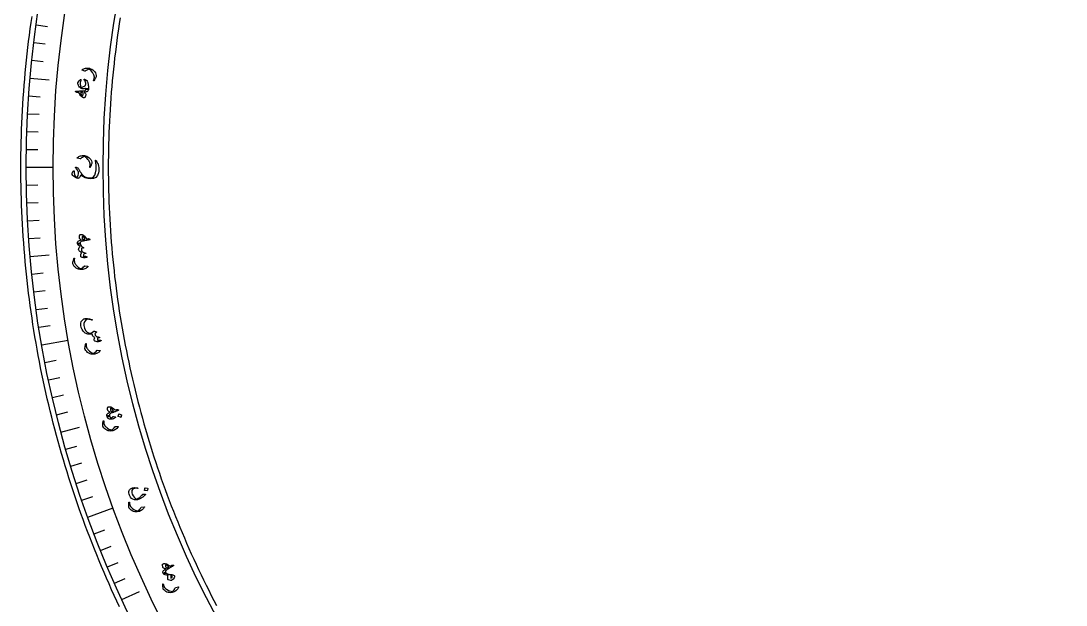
# Model space of a CAD drawing. Header units: millimetres. Extents: x -82 to 82, y -82 to 107.
# Drawn here: x -82.5 to 1.4, y -35.1 to 11.7 of the extents above; entities that cross this region are included whole.
import ezdxf

# ---------------------------------------------------------------- set-up
doc = ezdxf.new("R2010")
doc.units = ezdxf.units.MM
for name, color, linetype in [('CUT_INNER', 6, 'Continuous'), ('CUT_OUTER', 1, 'Continuous'), ('ENGRAVE', 7, 'Continuous'), ('ENGRAVE_FINE', 8, 'Continuous'), ('TEXT', 5, 'Continuous')]:
    doc.layers.add(name, color=color, linetype=linetype)

msp = doc.modelspace()

# ---------------------------------------------------------------- linework, layer by layer
at = {"layer": 'CUT_INNER'}
msp.add_lwpolyline([(-74.5289, 11.9918), (-74.6011, 11.5343), (-74.6705, 11.0763), (-74.737, 10.6179), (-74.8008, 10.1592), (-74.8617, 9.7), (-74.9198, 9.2405), (-74.9751, 8.7806), (-75.0276, 8.3204), (-75.0772, 7.8599), (-75.124, 7.3991), (-75.168, 6.938), (-75.2091, 6.4766), (-75.2475, 6.015), (-75.283, 5.5532), (-75.3156, 5.0912), (-75.3454, 4.6289), (-75.3724, 4.1666), (-75.3966, 3.704), (-75.4179, 3.2413), (-75.4363, 2.7785), (-75.452, 2.3156), (-75.4648, 1.8526), (-75.4747, 1.3895), (-75.4818, 0.9263), (-75.4861, 0.4632), (-75.4875, 0), (-75.4861, -0.4632), (-75.4818, -0.9263), (-75.4747, -1.3895), (-75.4648, -1.8526), (-75.452, -2.3156), (-75.4363, -2.7785), (-75.4179, -3.2413), (-75.3966, -3.704), (-75.3724, -4.1666), (-75.3454, -4.6289), (-75.3156, -5.0912), (-75.283, -5.5532), (-75.2475, -6.015), (-75.2091, -6.4766), (-75.168, -6.938), (-75.124, -7.3991), (-75.0772, -7.8599), (-75.0276, -8.3204), (-74.9751, -8.7806), (-74.9198, -9.2405), (-74.8617, -9.7), (-74.8008, -10.1592), (-74.737, -10.6179), (-74.6705, -11.0763), (-74.6011, -11.5343), (-74.5289, -11.9918), (-74.4539, -12.4489), (-74.3761, -12.9055), (-74.2956, -13.3616), (-74.2122, -13.8172), (-74.126, -14.2723), (-74.037, -14.7269), (-73.9453, -15.1809), (-73.8507, -15.6343), (-73.7534, -16.0872), (-73.6533, -16.5394), (-73.5504, -16.991), (-73.4448, -17.442), (-73.3364, -17.8923), (-73.2252, -18.342), (-73.1113, -18.7909), (-72.9946, -19.2392), (-72.8752, -19.6867), (-72.753, -20.1335), (-72.6281, -20.5795), (-72.5005, -21.0248), (-72.3701, -21.4692), (-72.237, -21.9129), (-72.1012, -22.3557), (-71.9627, -22.7977), (-71.8215, -23.2388), (-71.6775, -23.6791), (-71.5309, -24.1184), (-71.3815, -24.5569), (-71.2295, -24.9944), (-71.0748, -25.431), (-70.9174, -25.8666), (-70.7574, -26.3013), (-70.5947, -26.7349), (-70.4293, -27.1676), (-70.2613, -27.5992), (-70.0906, -28.0298), (-69.9173, -28.4593), (-69.7414, -28.8878), (-69.5628, -29.3152), (-69.3816, -29.7415), (-69.1978, -30.1666), (-69.0114, -30.5907), (-68.8224, -31.0135), (-68.6308, -31.4352), (-68.4366, -31.8557), (-68.2399, -32.2751), (-68.0406, -32.6932), (-67.8387, -33.11), (-67.6343, -33.5257), (-67.4273, -33.94), (-67.2177, -34.3531), (-67.0057, -34.7649), (-66.7911, -35.1754)], dxfattribs=at)
at = {"layer": 'CUT_OUTER'}
msp.add_lwpolyline([(-74.5791, -35.2733), (-74.7941, -34.815), (-75.0064, -34.3554), (-75.2157, -33.8946), (-75.4223, -33.4324), (-75.626, -32.969), (-75.8269, -32.5043), (-76.0249, -32.0385), (-76.2201, -31.5714), (-76.4123, -31.1031), (-76.6018, -30.6337), (-76.7883, -30.1631), (-76.9719, -29.6913), (-77.1526, -29.2185), (-77.3305, -28.7445), (-77.5054, -28.2695), (-77.6774, -27.7934), (-77.8465, -27.3163), (-78.0126, -26.8381), (-78.1758, -26.3589), (-78.3361, -25.8787), (-78.4934, -25.3976), (-78.6477, -24.9155), (-78.7991, -24.4324), (-78.9476, -23.9485), (-79.093, -23.4636), (-79.2355, -22.9779), (-79.375, -22.4913), (-79.5115, -22.0038), (-79.645, -21.5155), (-79.7756, -21.0264), (-79.9031, -20.5365), (-80.0276, -20.0459), (-80.1491, -19.5544), (-80.2675, -19.0623), (-80.383, -18.5694), (-80.4954, -18.0759), (-80.6048, -17.5816), (-80.7112, -17.0867), (-80.8145, -16.5911), (-80.9148, -16.095), (-81.012, -15.5982), (-81.1062, -15.1008), (-81.1973, -14.6028), (-81.2854, -14.1044), (-81.3704, -13.6053), (-81.4524, -13.1058), (-81.5312, -12.6058), (-81.6071, -12.1053), (-81.6798, -11.6043), (-81.7495, -11.1029), (-81.8161, -10.6011), (-81.8796, -10.0989), (-81.94, -9.5963), (-81.9973, -9.0933), (-82.0516, -8.59), (-82.1027, -8.0864), (-82.1508, -7.5825), (-82.1958, -7.0783), (-82.2377, -6.5738), (-82.2765, -6.0691), (-82.3122, -5.5641), (-82.3447, -5.059), (-82.3742, -4.5536), (-82.4006, -4.0481), (-82.4239, -3.5424), (-82.4441, -3.0366), (-82.4612, -2.5307), (-82.4752, -2.0247), (-82.486, -1.5186), (-82.4938, -1.0124), (-82.4984, -0.5062), (-82.5, 0), (-82.4984, 0.5062), (-82.4938, 1.0124), (-82.486, 1.5186), (-82.4752, 2.0247), (-82.4612, 2.5307), (-82.4441, 3.0366), (-82.4239, 3.5424), (-82.4006, 4.0481), (-82.3742, 4.5536), (-82.3447, 5.059), (-82.3122, 5.5641), (-82.2765, 6.0691), (-82.2377, 6.5738), (-82.1958, 7.0783), (-82.1508, 7.5825), (-82.1027, 8.0864), (-82.0516, 8.59), (-81.9973, 9.0933), (-81.94, 9.5963), (-81.8796, 10.0989), (-81.8161, 10.6011), (-81.7495, 11.1029), (-81.6798, 11.6043), (-81.6071, 12.1053)], dxfattribs=at)
at = {"layer": 'ENGRAVE'}
for points in [[(-81.7669, 7.1537), (-80.23, 7.0192)], [(-82.0793, 0), (-79.9194, 0)], [(-81.7669, -7.1537), (-80.23, -7.0192)], [(-80.8323, -14.2529), (-78.7052, -13.8779)], [(-79.2825, -21.2437), (-77.7923, -20.8444)], [(-77.1293, -28.0728), (-75.0997, -27.334)], [(-74.3891, -34.6882), (-72.9909, -34.0362)]]:
    msp.add_lwpolyline(points, dxfattribs=at)
for radius in [82.0793, 79.9194, 75.9082]:
    msp.add_circle((0, 0), radius, dxfattribs=at)
at = {"layer": 'ENGRAVE_FINE'}
for points in [[(-81.2805, 11.4232), (-80.3638, 11.2944)], [(-81.4674, 10.0029), (-80.5487, 9.8901)], [(-81.6296, 8.5796), (-80.709, 8.4829)], [(-81.8793, 5.7256), (-80.9559, 5.661)], [(-81.9668, 4.2957), (-81.0424, 4.2473)], [(-82.0292, 2.8645), (-81.1042, 2.8322)], [(-82.0667, 1.4325), (-81.1412, 1.4163)], [(-82.0667, -1.4325), (-81.1412, -1.4163)], [(-82.0292, -2.8645), (-81.1042, -2.8322)], [(-81.9668, -4.2957), (-81.0424, -4.2473)], [(-81.8793, -5.7256), (-80.9559, -5.661)], [(-81.6296, -8.5796), (-80.709, -8.4829)], [(-81.4674, -10.0029), (-80.5487, -9.8901)], [(-81.2805, -11.4232), (-80.3638, -11.2944)], [(-81.0687, -12.84), (-80.1545, -12.6952)], [(-80.5712, -15.6615), (-79.6626, -15.4848)], [(-80.2856, -17.0652), (-79.3802, -16.8728)], [(-79.9756, -18.4638), (-79.0736, -18.2556)], [(-79.6411, -19.8568), (-78.743, -19.6328)], [(-78.8996, -22.6241), (-78.0098, -22.369)], [(-78.4928, -23.9977), (-77.6076, -23.727)], [(-78.062, -25.3639), (-77.1817, -25.0778)], [(-77.6075, -26.7224), (-76.7322, -26.421)], [(-76.6276, -29.4146), (-75.7634, -29.0828)], [(-76.1026, -30.7474), (-75.2443, -30.4007)], [(-75.5543, -32.0709), (-74.7023, -31.7092)], [(-74.9831, -33.3846), (-74.1375, -33.0081)]]:
    msp.add_lwpolyline(points, dxfattribs=at)
at = {"layer": 'TEXT'}
for points in [[(-77.5842, 7.7887), (-77.5882, 7.7904), (-77.5913, 7.7924), (-77.5936, 7.7945), (-77.5949, 7.7968), (-77.5949, 7.8033), (-77.5912, 7.8109), (-77.5839, 7.8197), (-77.5731, 7.8295), (-77.5191, 7.8664), (-77.4578, 7.8968), (-77.3895, 7.9206), (-77.3139, 7.9377), (-77.2333, 7.9489), (-77.1547, 7.9526), (-77.0779, 7.949), (-77.0031, 7.9382), (-76.9062, 7.9077), (-76.8146, 7.8646), (-76.7284, 7.8089), (-76.6475, 7.7406), (-76.5758, 7.6617), (-76.5198, 7.5741), (-76.4793, 7.4779), (-76.4542, 7.3729), (-76.451, 7.3451), (-76.452, 7.3178), (-76.4573, 7.2908), (-76.467, 7.2643), (-76.4951, 7.2036), (-76.521, 7.1488), (-76.5447, 7.1), (-76.5663, 7.0571), (-76.5857, 7.0203), (-76.6029, 6.9897), (-76.6179, 6.9654), (-76.6308, 6.9473), (-76.6346, 6.9436), (-76.6383, 6.9411), (-76.6419, 6.9397), (-76.6454, 6.9394), (-76.6498, 6.9402), (-76.6539, 6.9419), (-76.6575, 6.9444), (-76.6609, 6.9477), (-76.6632, 6.9518), (-76.6641, 6.9566), (-76.6635, 6.9621), (-76.6613, 6.9684), (-76.6472, 7.0064), (-76.6351, 7.0428), (-76.625, 7.0777), (-76.6169, 7.1111), (-76.6108, 7.1432), (-76.6067, 7.1743), (-76.6045, 7.2045), (-76.6043, 7.2337), (-76.6062, 7.2631), (-76.6105, 7.2937), (-76.6171, 7.3255), (-76.626, 7.3585), (-76.6374, 7.3928), (-76.6514, 7.4284), (-76.6681, 7.4652), (-76.6873, 7.5034), (-76.7506, 7.6115), (-76.8214, 7.7058), (-76.9, 7.7865), (-76.9862, 7.8533), (-76.9933, 7.8578), (-77.0017, 7.8607), (-77.0115, 7.862), (-77.0225, 7.8616), (-77.0894, 7.8442), (-77.1648, 7.8137), (-77.2488, 7.7701), (-77.3413, 7.7133), (-77.347, 7.711), (-77.3521, 7.7098), (-77.3564, 7.7096), (-77.3601, 7.7106)], [(-77.3837, 7.0757), (-77.2514, 7.0012), (-77.2385, 6.9921), (-77.2281, 6.9835), (-77.2203, 6.9754), (-77.2151, 6.9679), (-77.1938, 6.93), (-77.1743, 6.8898), (-77.1566, 6.8471), (-77.1407, 6.802), (-77.1262, 6.7546), (-77.113, 6.705), (-77.1009, 6.6533), (-77.09, 6.5993), (-77.0742, 6.4989), (-77.0665, 6.4108), (-77.067, 6.3348), (-77.0757, 6.2711), (-77.0889, 6.2475), (-77.1123, 6.2332), (-77.146, 6.228), (-77.19, 6.2319), (-77.2292, 6.241), (-77.2578, 6.2518), (-77.2759, 6.2644), (-77.2834, 6.2787), (-77.2832, 6.281), (-77.283, 6.2833), (-77.2829, 6.2856), (-77.2827, 6.2879), (-77.2796, 6.3048), (-77.2776, 6.3215), (-77.2768, 6.3381), (-77.2772, 6.3544), (-77.3208, 6.33), (-77.3681, 6.3122), (-77.4192, 6.301), (-77.4741, 6.2965), (-77.5712, 6.3031), (-77.6562, 6.327), (-77.7291, 6.3682), (-77.7899, 6.4268), (-77.845, 6.5004), (-77.886, 6.5714), (-77.9131, 6.6399), (-77.9261, 6.7058), (-77.92, 6.7752), (-77.8874, 6.8515), (-77.8283, 6.9348), (-77.7428, 7.0248), (-77.7299, 7.0347), (-77.7166, 7.0387), (-77.703, 7.0369), (-77.6891, 7.0293), (-77.6787, 7.0192), (-77.6737, 7.0075), (-77.674, 6.9944), (-77.6797, 6.9796), (-77.7206, 6.8739), (-77.7414, 6.766), (-77.7419, 6.6561), (-77.7222, 6.5443), (-77.7076, 6.4993), (-77.6901, 6.4644), (-77.6697, 6.4393), (-77.6465, 6.4242), (-77.616, 6.4185), (-77.5759, 6.4242), (-77.5262, 6.4412), (-77.4668, 6.4695), (-77.4062, 6.5049), (-77.3602, 6.5392), (-77.3288, 6.5724), (-77.3118, 6.6044), (-77.2984, 6.6762), (-77.3005, 6.7496), (-77.3179, 6.8247), (-77.3508, 6.9015), (-77.3907, 6.9722), (-77.4095, 7.0086), (-77.4196, 7.0373), (-77.4212, 7.0583), (-77.4142, 7.0716), (-77.4066, 7.0765), (-77.399, 7.0789), (-77.3914, 7.0786), (-77.3837, 7.0757)], [(-78.1079, 6.0682), (-78.1213, 6.0829), (-78.1222, 6.0938), (-78.1106, 6.1007), (-78.0867, 6.1038), (-78.0723, 6.1043), (-78.0524, 6.1052), (-78.027, 6.1066), (-77.996, 6.1084), (-77.9593, 6.1104), (-77.9164, 6.1126), (-77.8675, 6.1149), (-77.8125, 6.1172), (-77.7584, 6.1196), (-77.71, 6.1216), (-77.6673, 6.1234), (-77.6302, 6.1249), (-77.5989, 6.1261), (-77.5736, 6.1271), (-77.5542, 6.1278), (-77.5408, 6.1283), (-77.4561, 6.1334), (-77.3896, 6.1452), (-77.3414, 6.1636), (-77.3115, 6.1887), (-77.2992, 6.207), (-77.2903, 6.2297), (-77.2848, 6.2566), (-77.2827, 6.2879), (-77.2781, 6.3061), (-77.2679, 6.3196), (-77.252, 6.3282), (-77.2304, 6.3321), (-77.2048, 6.332), (-77.1792, 6.329), (-77.1535, 6.3232), (-77.1277, 6.3145), (-77.106, 6.3042), (-77.0901, 6.2935), (-77.08, 6.2825), (-77.0757, 6.2711), (-77.0811, 6.2112), (-77.0962, 6.1605), (-77.1209, 6.1188), (-77.1553, 6.0863), (-77.2041, 6.0605), (-77.2671, 6.0409), (-77.3443, 6.0276), (-77.4359, 6.0206), (-77.3833, 5.9839), (-77.3426, 5.9475), (-77.3137, 5.9116), (-77.2966, 5.8759), (-77.2916, 5.8477), (-77.2913, 5.815), (-77.2957, 5.7777), (-77.3048, 5.7358), (-77.3181, 5.692), (-77.3327, 5.6554), (-77.3484, 5.6262), (-77.3653, 5.6042), (-77.3855, 5.5869), (-77.4061, 5.576), (-77.4271, 5.5714), (-77.4485, 5.5732), (-77.4749, 5.5805), (-77.5039, 5.5917), (-77.5355, 5.6068), (-77.5696, 5.6259), (-77.6038, 5.6469), (-77.631, 5.6651), (-77.6511, 5.6805), (-77.6642, 5.693), (-77.7165, 5.7612), (-77.7648, 5.8349), (-77.8091, 5.9143), (-77.8495, 5.9993), (-77.8938, 5.9997), (-77.9321, 6.0004), (-77.9643, 6.0016), (-77.9903, 6.0032), (-78.0121, 6.0061), (-78.0313, 6.0116), (-78.0481, 6.0194), (-78.0623, 6.0297)], [(-77.7079, 6.0046), (-77.6857, 5.9188), (-77.6558, 5.8453), (-77.6183, 5.784), (-77.5732, 5.7349), (-77.5668, 5.7314), (-77.5608, 5.7311), (-77.5551, 5.734), (-77.5497, 5.7401), (-77.5376, 5.7634), (-77.5279, 5.7888), (-77.5204, 5.8165), (-77.5152, 5.8463), (-77.5122, 5.8783), (-77.5116, 5.9125), (-77.5132, 5.9489), (-77.5171, 5.9876), (-77.5185, 5.9936), (-77.5214, 6), (-77.5256, 6.0069), (-77.5313, 6.0141), (-77.5502, 6.0142), (-77.57, 6.0139), (-77.5908, 6.0133), (-77.6124, 6.0123), (-77.6349, 6.0109), (-77.6583, 6.0092), (-77.6827, 6.0071), (-77.7079, 6.0046)], [(-77.9707, 0.7323), (-77.9749, 0.7336), (-77.9782, 0.7352), (-77.9806, 0.7371), (-77.9822, 0.7393), (-77.9827, 0.7458), (-77.9797, 0.7538), (-77.9733, 0.7631), (-77.9634, 0.7739), (-77.9129, 0.8155), (-77.8547, 0.8513), (-77.7887, 0.8812), (-77.7151, 0.9052), (-77.6358, 0.9235), (-77.5578, 0.9344), (-77.481, 0.9378), (-77.4055, 0.9337), (-77.3063, 0.9121), (-77.2112, 0.8775), (-77.1203, 0.8299), (-77.0335, 0.7692), (-76.955, 0.697), (-76.8913, 0.6149), (-76.8422, 0.5227), (-76.8078, 0.4205), (-76.802, 0.3931), (-76.8006, 0.3658), (-76.8034, 0.3384), (-76.8106, 0.3111), (-76.8331, 0.2481), (-76.854, 0.1913), (-76.8732, 0.1405), (-76.8908, 0.0958), (-76.9068, 0.0574), (-76.9211, 0.0254), (-76.9339, -0.0002), (-76.9451, -0.0194), (-76.9485, -0.0234), (-76.952, -0.0263), (-76.9554, -0.028), (-76.9589, -0.0285), (-76.9634, -0.0281), (-76.9676, -0.0268), (-76.9714, -0.0247), (-76.9751, -0.0217), (-76.9778, -0.0178), (-76.9791, -0.0131), (-76.9789, -0.0076), (-76.9774, -0.0011), (-76.9668, 0.038), (-76.958, 0.0754), (-76.9511, 0.111), (-76.9461, 0.145), (-76.9429, 0.1775), (-76.9416, 0.2089), (-76.9422, 0.2392), (-76.9446, 0.2683), (-76.9492, 0.2973), (-76.9562, 0.3274), (-76.9656, 0.3585), (-76.9775, 0.3906), (-76.992, 0.4237), (-77.0092, 0.4579), (-77.0291, 0.4931), (-77.0517, 0.5293), (-77.1245, 0.6312), (-77.2036, 0.7188), (-77.2891, 0.792), (-77.3811, 0.8507), (-77.3885, 0.8546), (-77.3972, 0.8567), (-77.407, 0.8571), (-77.4179, 0.8557), (-77.483, 0.8323), (-77.5553, 0.7951), (-77.635, 0.7441), (-77.722, 0.6792), (-77.7275, 0.6764), (-77.7324, 0.6747), (-77.7367, 0.6741), (-77.7405, 0.6747)], [(-78.3873, -0.5873), (-78.3973, -0.5509), (-78.397, -0.5112), (-78.3863, -0.4682), (-78.3652, -0.422), (-78.3515, -0.3985), (-78.3375, -0.3769), (-78.3234, -0.3571), (-78.3091, -0.3393), (-78.2948, -0.3233), (-78.2807, -0.3092), (-78.2667, -0.297), (-78.2528, -0.2868), (-78.2393, -0.2799), (-78.2309, -0.2826), (-78.2277, -0.2949), (-78.2296, -0.3169), (-78.2381, -0.4558), (-78.2073, -0.5842), (-78.1371, -0.7021), (-78.0276, -0.8092), (-78.0205, -0.8122), (-78.0132, -0.812), (-78.0056, -0.8086), (-77.9977, -0.802), (-77.9354, -0.7169), (-77.8943, -0.6252), (-77.8746, -0.5269), (-77.8761, -0.4217), (-77.8799, -0.4028), (-77.889, -0.3785), (-77.9033, -0.3486), (-77.9227, -0.3133), (-77.9622, -0.249), (-77.997, -0.1921), (-78.0271, -0.1427), (-78.0525, -0.1007), (-78.0733, -0.0663), (-78.0895, -0.0394), (-78.101, -0.02), (-78.108, -0.0081), (-78.1133, 0.0088), (-78.1085, 0.018), (-78.0937, 0.0193), (-78.0687, 0.0127), (-78.0033, -0.0123), (-77.9545, -0.0341), (-77.9225, -0.0527), (-77.9072, -0.0682), (-77.8846, -0.1158), (-77.8583, -0.1661), (-77.8284, -0.219), (-77.7948, -0.2747), (-77.7576, -0.333), (-77.7167, -0.3941), (-77.6722, -0.4577), (-77.624, -0.524), (-77.5043, -0.6566), (-77.3642, -0.7564), (-77.2038, -0.8236), (-77.0233, -0.8582), (-76.9253, -0.8589), (-76.8343, -0.8425), (-76.7504, -0.8091), (-76.6737, -0.7588), (-76.5712, -0.6344), (-76.5019, -0.4523), (-76.4651, -0.2126), (-76.4605, 0.0851), (-76.4633, 0.1311), (-76.4672, 0.1807), (-76.4723, 0.2338), (-76.4784, 0.2905), (-76.4858, 0.3506), (-76.4946, 0.414), (-76.5047, 0.4806), (-76.5162, 0.5506), (-76.5174, 0.5627), (-76.5166, 0.5716), (-76.5139, 0.5774), (-76.5091, 0.5801), (-76.4858, 0.5687), (-76.4507, 0.5235), (-76.4036, 0.4445), (-76.3444, 0.3319), (-76.312, 0.2635), (-76.2878, 0.2037), (-76.2719, 0.1525), (-76.2643, 0.1098), (-76.2523, -0.0492), (-76.2503, -0.1934), (-76.2585, -0.323), (-76.277, -0.438), (-76.3578, -0.6554), (-76.488, -0.8091), (-76.668, -0.8992), (-76.898, -0.9253), (-77.1401, -0.9022), (-77.354, -0.8447), (-77.5397, -0.7527), (-77.697, -0.626), (-77.7335, -0.7096), (-77.7707, -0.7777), (-77.8085, -0.8303), (-77.847, -0.8674), (-77.8626, -0.8776), (-77.8797, -0.8845), (-77.8983, -0.8884), (-77.9183, -0.889), (-77.9723, -0.8817), (-78.0235, -0.87), (-78.0719, -0.8538), (-78.1174, -0.8333), (-78.2091, -0.7788), (-78.2846, -0.7195), (-78.344, -0.6557), (-78.3873, -0.5873)], [(-76.9595, -5.7745), (-76.9441, -5.7869), (-76.9415, -5.7973), (-76.9519, -5.8058), (-76.9751, -5.8124), (-76.9892, -5.8151), (-77.0087, -5.819), (-77.0337, -5.8242), (-77.064, -5.8307), (-77.1, -5.8383), (-77.142, -5.8469), (-77.19, -5.8566), (-77.244, -5.8673), (-77.2971, -5.8779), (-77.3446, -5.8874), (-77.3865, -5.8957), (-77.4229, -5.9029), (-77.4537, -5.9089), (-77.4785, -5.9138), (-77.4975, -5.9174), (-77.5107, -5.92), (-77.5937, -5.9382), (-77.6575, -5.9602), (-77.7022, -5.9859), (-77.7279, -6.0154), (-77.7372, -6.0356), (-77.7424, -6.0595), (-77.7435, -6.0871), (-77.7406, -6.1185), (-77.7422, -6.1374), (-77.7501, -6.1524), (-77.7644, -6.1635), (-77.7851, -6.1708), (-77.8104, -6.1749), (-77.8362, -6.176), (-77.8625, -6.1743), (-77.8894, -6.1698), (-77.9125, -6.163), (-77.9299, -6.155), (-77.9416, -6.1456), (-77.9477, -6.1348), (-77.9518, -6.0742), (-77.945, -6.0212), (-77.927, -5.9758), (-77.8981, -5.9379), (-77.8539, -5.9047), (-77.7947, -5.8755), (-77.7204, -5.8505), (-77.631, -5.8295), (-77.6885, -5.8011), (-77.7342, -5.7712), (-77.7682, -5.7398), (-77.7905, -5.7069), (-77.7995, -5.6796), (-77.8047, -5.647), (-77.8058, -5.6092), (-77.803, -5.5663), (-77.7961, -5.5207), (-77.787, -5.4822), (-77.7756, -5.4508), (-77.7619, -5.4265), (-77.7444, -5.4064), (-77.7256, -5.3927), (-77.7054, -5.3852), (-77.684, -5.384), (-77.6568, -5.3875), (-77.6266, -5.3945), (-77.5932, -5.405), (-77.5566, -5.4191), (-77.5198, -5.435), (-77.4903, -5.4491), (-77.4682, -5.4614), (-77.4534, -5.4719), (-77.3919, -5.5317), (-77.3334, -5.5972), (-77.2779, -5.6687), (-77.2254, -5.7461), (-77.1814, -5.7398), (-77.1435, -5.7348), (-77.1115, -5.7311), (-77.0855, -5.7288), (-77.0635, -5.7284), (-77.0437, -5.7308), (-77.026, -5.736), (-77.0103, -5.7439)], [(-77.3645, -5.7726), (-77.3993, -5.6915), (-77.4397, -5.6234), (-77.4857, -5.5684), (-77.5375, -5.5264), (-77.5443, -5.5239), (-77.5503, -5.5245), (-77.5556, -5.5282), (-77.56, -5.535), (-77.5686, -5.5597), (-77.5745, -5.5863), (-77.5779, -5.6148), (-77.5787, -5.6451), (-77.5768, -5.6772), (-77.5724, -5.7111), (-77.5653, -5.7469), (-77.5557, -5.7845), (-77.5534, -5.7903), (-77.5496, -5.7962), (-77.5444, -5.8024), (-77.5377, -5.8086), (-77.5189, -5.8059), (-77.4994, -5.8026), (-77.479, -5.7988), (-77.4577, -5.7946), (-77.4357, -5.7898), (-77.4128, -5.7846), (-77.3891, -5.7788), (-77.3645, -5.7726)], [(-77.1966, -7.1949), (-77.1926, -7.1996), (-77.1932, -7.2056), (-77.1984, -7.2128), (-77.208, -7.2214), (-77.2247, -7.2312), (-77.2491, -7.2397), (-77.2812, -7.2469), (-77.3209, -7.2528), (-77.3662, -7.2578), (-77.4107, -7.2595), (-77.4543, -7.2579), (-77.497, -7.2531), (-77.581, -7.2351), (-77.6422, -7.212), (-77.6807, -7.1839), (-77.6965, -7.1508), (-77.6992, -7.0693), (-77.6849, -6.9923), (-77.6536, -6.9199), (-77.6053, -6.8522), (-77.694, -6.8165), (-77.7647, -6.771), (-77.8174, -6.7157), (-77.8521, -6.6506), (-77.8644, -6.5802), (-77.8527, -6.507), (-77.8167, -6.4309), (-77.7566, -6.352), (-77.8369, -6.2987), (-77.8955, -6.2447), (-77.9325, -6.1901), (-77.9477, -6.1348), (-77.9422, -6.1231), (-77.9241, -6.1109), (-77.8933, -6.0983), (-77.8497, -6.0853), (-77.8063, -6.0784), (-77.7736, -6.0817), (-77.7518, -6.095), (-77.7406, -6.1185), (-77.7082, -6.223), (-77.654, -6.3123), (-77.578, -6.3864), (-77.4804, -6.4452), (-77.4751, -6.4484), (-77.4712, -6.4519), (-77.4687, -6.4559), (-77.4676, -6.4603), (-77.4677, -6.4658), (-77.469, -6.4709), (-77.4715, -6.4754), (-77.4752, -6.4795), (-77.4874, -6.4827), (-77.5088, -6.4794), (-77.5394, -6.4696), (-77.5793, -6.4534), (-77.6066, -6.4813), (-77.625, -6.5227), (-77.6344, -6.5776), (-77.6348, -6.6459), (-77.6099, -6.7289), (-77.5458, -6.7977), (-77.4427, -6.8522), (-77.3006, -6.8924), (-77.2933, -6.8943), (-77.288, -6.897), (-77.2847, -6.9005), (-77.2833, -6.9047), (-77.2833, -6.9112), (-77.2845, -6.9169), (-77.287, -6.9219), (-77.2906, -6.9262), (-77.2961, -6.9295), (-77.3017, -6.9318), (-77.3074, -6.9329), (-77.3132, -6.9328), (-77.4118, -6.9185), (-77.4332, -6.9475), (-77.4513, -6.9817), (-77.466, -7.0211), (-77.4773, -7.0657), (-77.4833, -7.1087), (-77.4825, -7.141), (-77.4749, -7.1624), (-77.4604, -7.1731), (-77.4397, -7.1751), (-77.4109, -7.1703), (-77.374, -7.1586), (-77.3291, -7.1401), (-77.3158, -7.1414), (-77.2893, -7.1509), (-77.2495, -7.1688), (-77.1966, -7.1949)], [(-77.1364, -7.9496), (-77.1321, -7.9504), (-77.1287, -7.9517), (-77.126, -7.9533), (-77.1242, -7.9553), (-77.123, -7.9616), (-77.125, -7.9698), (-77.1304, -7.9798), (-77.139, -7.9915), (-77.1845, -8.0385), (-77.2382, -8.0805), (-77.3003, -8.1178), (-77.3707, -8.1501), (-77.4473, -8.1776), (-77.5235, -8.1976), (-77.5993, -8.21), (-77.6748, -8.2148), (-77.7759, -8.2048), (-77.8744, -8.181), (-77.9703, -8.1434), (-78.0635, -8.092), (-78.1497, -8.0277), (-78.2223, -7.9513), (-78.2812, -7.8628), (-78.3265, -7.7623), (-78.3351, -7.735), (-78.3395, -7.7073), (-78.3395, -7.6791), (-78.3352, -7.6505), (-78.3192, -7.5841), (-78.3042, -7.5241), (-78.2902, -7.4705), (-78.2771, -7.4233), (-78.2649, -7.3827), (-78.2537, -7.3488), (-78.2434, -7.3215), (-78.2341, -7.301), (-78.231, -7.2966), (-78.2279, -7.2934), (-78.2246, -7.2913), (-78.2212, -7.2904), (-78.2167, -7.2904), (-78.2124, -7.2913), (-78.2083, -7.2932), (-78.2045, -7.2959), (-78.2014, -7.2995), (-78.1996, -7.3042), (-78.1992, -7.3099), (-78.2002, -7.3165), (-78.207, -7.3573), (-78.2121, -7.3961), (-78.2155, -7.433), (-78.2172, -7.468), (-78.2171, -7.5014), (-78.2153, -7.5334), (-78.2116, -7.5641), (-78.2063, -7.5934), (-78.1987, -7.6225), (-78.1886, -7.6523), (-78.176, -7.6829), (-78.1608, -7.7143), (-78.1429, -7.7464), (-78.1222, -7.7792), (-78.0986, -7.8128), (-78.0722, -7.8471), (-77.9887, -7.9423), (-77.9002, -8.0219), (-77.8069, -8.0859), (-77.7087, -8.1344), (-77.7009, -8.1374), (-77.6921, -8.1385), (-77.6823, -8.1378), (-77.6715, -8.1352), (-77.6097, -8.1043), (-77.5421, -8.0588), (-77.4687, -7.9989), (-77.3895, -7.9246), (-77.3843, -7.9212), (-77.3796, -7.919), (-77.3754, -7.918), (-77.3716, -7.9181)], [(-76.096, -13.8781), (-76.0853, -13.8802), (-76.0773, -13.884), (-76.0719, -13.8894), (-76.0692, -13.8965), (-76.0686, -13.9062), (-76.0705, -13.9148), (-76.075, -13.9225), (-76.082, -13.9292), (-76.108, -13.9472), (-76.1415, -13.9628), (-76.1824, -13.976), (-76.2309, -13.9868), (-76.3115, -13.9965), (-76.39, -13.9955), (-76.4663, -13.9839), (-76.5405, -13.9615), (-76.559, -13.9525), (-76.574, -13.9418), (-76.5855, -13.9292), (-76.5935, -13.9148), (-76.6071, -13.8599), (-76.6082, -13.7983), (-76.5965, -13.7301), (-76.5723, -13.6553), (-76.6613, -13.6117), (-76.7258, -13.5529), (-76.7656, -13.4788), (-76.7808, -13.3894), (-76.8293, -13.3948), (-76.8761, -13.3987), (-76.9213, -13.4009), (-76.9649, -13.4015), (-77.0071, -13.4006), (-77.0483, -13.3981), (-77.0885, -13.3941), (-77.1276, -13.3886), (-77.1992, -13.3724), (-77.2673, -13.3455), (-77.332, -13.308), (-77.3933, -13.2597), (-77.5042, -13.141), (-77.5901, -13.0098), (-77.6509, -12.8662), (-77.6865, -12.7104), (-77.6915, -12.5292), (-77.6518, -12.379), (-77.5674, -12.2601), (-77.4386, -12.1725), (-77.3899, -12.1557), (-77.3308, -12.145), (-77.2615, -12.1403), (-77.1819, -12.1415), (-77.0936, -12.1498), (-77.0004, -12.1663), (-76.9025, -12.191), (-76.7997, -12.2239), (-76.7931, -12.2268), (-76.7881, -12.2308), (-76.7847, -12.236), (-76.7828, -12.2422), (-76.7823, -12.2487), (-76.7832, -12.2546), (-76.7853, -12.2597), (-76.7886, -12.2642), (-76.7941, -12.2677), (-76.8001, -12.2695), (-76.8066, -12.2697), (-76.8137, -12.2682), (-76.95, -12.2273), (-77.0604, -12.2044), (-77.1448, -12.1996), (-77.2033, -12.213), (-77.3244, -12.2915), (-77.4046, -12.3979), (-77.4436, -12.5321), (-77.4414, -12.6939), (-77.3909, -12.9124), (-77.304, -13.0898), (-77.1811, -13.226), (-77.0222, -13.3208), (-76.9311, -13.3046), (-76.8373, -13.273), (-76.7409, -13.226), (-76.6419, -13.1637), (-76.6321, -13.1563), (-76.6229, -13.1517), (-76.6144, -13.1498), (-76.6067, -13.1507), (-76.5792, -13.1585), (-76.5534, -13.1661), (-76.5293, -13.1733), (-76.5068, -13.1803), (-76.4862, -13.187), (-76.4679, -13.1934), (-76.4518, -13.1997), (-76.438, -13.2058), (-76.4319, -13.2096), (-76.4289, -13.2142), (-76.429, -13.2196), (-76.4322, -13.2258), (-76.4348, -13.2292), (-76.439, -13.234), (-76.4446, -13.2402), (-76.4518, -13.2479), (-76.4605, -13.2567), (-76.4708, -13.2664), (-76.4827, -13.2769), (-76.4963, -13.2883), (-76.5222, -13.3113), (-76.5406, -13.33), (-76.5515, -13.3444), (-76.555, -13.3547), (-76.5496, -13.4146), (-76.5292, -13.4719), (-76.4936, -13.5265), (-76.443, -13.5784), (-76.4125, -13.595), (-76.365, -13.6084), (-76.3005, -13.6183), (-76.2191, -13.6249), (-76.2113, -13.6256), (-76.2044, -13.6282), (-76.1984, -13.6326), (-76.1931, -13.639), (-76.1894, -13.6452), (-76.1874, -13.6514), (-76.1871, -13.6576), (-76.1887, -13.6638), (-76.2013, -13.675), (-76.2274, -13.683), (-76.267, -13.688), (-76.32, -13.6897), (-76.3399, -13.7405), (-76.3495, -13.7927), (-76.3489, -13.8462), (-76.338, -13.9012), (-76.3216, -13.8974), (-76.3085, -13.8928), (-76.2988, -13.8874), (-76.2924, -13.8812), (-76.2867, -13.8743), (-76.2805, -13.8696), (-76.2739, -13.8673), (-76.2668, -13.8671)], [(-76.1402, -14.6931), (-76.1359, -14.6935), (-76.1323, -14.6945), (-76.1296, -14.6958), (-76.1276, -14.6976), (-76.1258, -14.7039), (-76.1271, -14.7122), (-76.1316, -14.7226), (-76.1392, -14.735), (-76.1803, -14.7858), (-76.2302, -14.8324), (-76.2887, -14.875), (-76.356, -14.9134), (-76.4299, -14.9475), (-76.504, -14.9741), (-76.5785, -14.9931), (-76.6532, -15.0045), (-76.7548, -15.0034), (-76.855, -14.9884), (-76.9538, -14.9593), (-77.0512, -14.9163), (-77.1428, -14.8598), (-77.2218, -14.7901), (-77.2883, -14.7072), (-77.3422, -14.611), (-77.3532, -14.5846), (-77.3599, -14.5573), (-77.3624, -14.5293), (-77.3606, -14.5004), (-77.3506, -14.4328), (-77.3409, -14.3718), (-77.3316, -14.3171), (-77.3227, -14.269), (-77.3141, -14.2275), (-77.306, -14.1927), (-77.2981, -14.1646), (-77.2907, -14.1434), (-77.288, -14.1387), (-77.2851, -14.1352), (-77.282, -14.1329), (-77.2787, -14.1317), (-77.2742, -14.1313), (-77.2699, -14.1318), (-77.2657, -14.1333), (-77.2616, -14.1357), (-77.2582, -14.139), (-77.256, -14.1435), (-77.2551, -14.1491), (-77.2555, -14.1559), (-77.2587, -14.197), (-77.2604, -14.2362), (-77.2605, -14.2732), (-77.2591, -14.3082), (-77.2561, -14.3415), (-77.2515, -14.3732), (-77.2452, -14.4035), (-77.2372, -14.4322), (-77.2272, -14.4605), (-77.2145, -14.4893), (-77.1992, -14.5187), (-77.1814, -14.5486), (-77.1607, -14.579), (-77.1372, -14.6099), (-77.1108, -14.6413), (-77.0814, -14.6731), (-76.9899, -14.7606), (-76.8947, -14.8321), (-76.7962, -14.8877), (-76.6941, -14.9274), (-76.6861, -14.9297), (-76.6772, -14.9301), (-76.6675, -14.9285), (-76.657, -14.9249), (-76.5981, -14.8887), (-76.5347, -14.8375), (-76.4669, -14.7714), (-76.3945, -14.6904), (-76.3897, -14.6865), (-76.3852, -14.6839), (-76.3811, -14.6825), (-76.3773, -14.6824)], [(-74.6795, -19.4698), (-74.6622, -19.4792), (-74.6578, -19.489), (-74.6665, -19.4992), (-74.6881, -19.5099), (-74.7015, -19.515), (-74.72, -19.5224), (-74.7436, -19.5319), (-74.7723, -19.5437), (-74.8064, -19.5577), (-74.8461, -19.5737), (-74.8916, -19.5918), (-74.9428, -19.6121), (-74.9931, -19.632), (-75.0382, -19.6498), (-75.078, -19.6655), (-75.1125, -19.6791), (-75.1416, -19.6905), (-75.1652, -19.6998), (-75.1833, -19.7068), (-75.1958, -19.7117), (-75.2741, -19.7444), (-75.333, -19.7775), (-75.3724, -19.8108), (-75.3923, -19.8445), (-75.3979, -19.866), (-75.3987, -19.8904), (-75.3949, -19.9178), (-75.3864, -19.9482), (-75.3846, -19.967), (-75.3897, -19.9832), (-75.4018, -19.9967), (-75.4208, -20.0076), (-75.445, -20.0161), (-75.4701, -20.0219), (-75.4963, -20.0249), (-75.5236, -20.0253), (-75.5475, -20.0228), (-75.5661, -20.0179), (-75.5793, -20.0108), (-75.5872, -20.0013), (-75.6021, -19.9424), (-75.6049, -19.889), (-75.5954, -19.8411), (-75.5737, -19.7987), (-75.5362, -19.7581), (-75.4831, -19.7188), (-75.4145, -19.6808), (-75.3303, -19.6442), (-75.392, -19.6266), (-75.4424, -19.6053), (-75.4814, -19.5805), (-75.5092, -19.5521), (-75.523, -19.5269), (-75.5339, -19.4958), (-75.5418, -19.4588), (-75.5467, -19.416), (-75.5481, -19.3699), (-75.546, -19.3304), (-75.5404, -19.2975), (-75.5314, -19.2712), (-75.5177, -19.2483), (-75.5016, -19.2314), (-75.4832, -19.2204), (-75.4623, -19.2154), (-75.435, -19.2139), (-75.4039, -19.2154), (-75.3692, -19.2198), (-75.3307, -19.2271), (-75.2916, -19.2362), (-75.2601, -19.2448), (-75.2361, -19.2529), (-75.2197, -19.2606), (-75.1485, -19.3083), (-75.0792, -19.3624), (-75.0118, -19.4228), (-74.9462, -19.4894), (-74.9041, -19.4754), (-74.8677, -19.4637), (-74.8369, -19.4543), (-74.8117, -19.4474), (-74.7902, -19.4431), (-74.7702, -19.4419), (-74.7519, -19.4438), (-74.7351, -19.4487)], [(-75.081, -20.0105), (-74.9262, -20.0359), (-74.9085, -20.041), (-74.9005, -20.0493), (-74.9021, -20.0607), (-74.9132, -20.0753), (-74.95, -20.1066), (-74.9898, -20.134), (-75.0325, -20.1574), (-75.0783, -20.1769), (-75.1274, -20.1923), (-75.1801, -20.2036), (-75.2365, -20.2109), (-75.2965, -20.214), (-75.402, -20.2026), (-75.4856, -20.1633), (-75.5474, -20.0962), (-75.5872, -20.0013), (-75.5831, -19.9881), (-75.5648, -19.9708), (-75.5324, -19.9495), (-75.4859, -19.9242), (-75.4601, -19.9137), (-75.4381, -19.9086), (-75.4196, -19.909), (-75.4048, -19.9148), (-75.3982, -19.9208), (-75.3929, -19.9284), (-75.389, -19.9375), (-75.3864, -19.9482), (-75.3681, -20.0096), (-75.3412, -20.0601), (-75.3059, -20.0996), (-75.2622, -20.1281), (-75.2591, -20.1291), (-75.2554, -20.1287), (-75.2513, -20.127), (-75.2466, -20.124), (-75.2174, -20.1068), (-75.1888, -20.0852), (-75.1608, -20.0594), (-75.1333, -20.0292), (-75.1227, -20.0189), (-75.1104, -20.0123), (-75.0965, -20.0095), (-75.081, -20.0105)], [(-75.0784, -19.5405), (-75.1271, -19.4669), (-75.1791, -19.4072), (-75.2342, -19.3613), (-75.2926, -19.3293), (-75.2998, -19.328), (-75.3056, -19.3296), (-75.3101, -19.3342), (-75.3133, -19.3417), (-75.3172, -19.3676), (-75.3184, -19.3949), (-75.3166, -19.4234), (-75.3119, -19.4534), (-75.3043, -19.4846), (-75.2939, -19.5173), (-75.2805, -19.5512), (-75.2643, -19.5865), (-75.261, -19.5917), (-75.2562, -19.5969), (-75.25, -19.602), (-75.2423, -19.607), (-75.2243, -19.6009), (-75.2057, -19.5941), (-75.1863, -19.5868), (-75.1661, -19.5788), (-75.1453, -19.5702), (-75.1237, -19.5609), (-75.1014, -19.551), (-75.0784, -19.5405)], [(-74.4359, -19.8598), (-74.4323, -19.8618), (-74.4296, -19.8653), (-74.4277, -19.8701), (-74.4267, -19.8763), (-74.4328, -19.9239), (-74.4434, -19.9701), (-74.4585, -20.0149), (-74.4782, -20.0583), (-74.4817, -20.0629), (-74.4858, -20.0656), (-74.4904, -20.0664), (-74.4954, -20.0653), (-74.6927, -20.0067), (-74.6978, -20.0039), (-74.7001, -19.9992), (-74.6997, -19.9926), (-74.6964, -19.984), (-74.6937, -19.9765), (-74.6896, -19.9649), (-74.6843, -19.9491), (-74.6777, -19.9291), (-74.6699, -19.9046), (-74.6609, -19.8754), (-74.6509, -19.8414), (-74.6397, -19.8027), (-74.6375, -19.7974), (-74.6347, -19.7943), (-74.6314, -19.7934), (-74.6275, -19.7948)], [(-74.702, -20.8048), (-74.6976, -20.8049), (-74.694, -20.8056), (-74.6911, -20.8067), (-74.689, -20.8084), (-74.6867, -20.8144), (-74.6874, -20.8228), (-74.691, -20.8335), (-74.6975, -20.8466), (-74.7344, -20.9005), (-74.7803, -20.951), (-74.8352, -20.9981), (-74.8992, -21.0419), (-74.97, -21.0819), (-75.0418, -21.1144), (-75.1145, -21.1393), (-75.1881, -21.1567), (-75.2894, -21.1638), (-75.3905, -21.157), (-75.4913, -21.136), (-75.5919, -21.101), (-75.6877, -21.0521), (-75.7721, -20.989), (-75.8451, -20.9117), (-75.9066, -20.8203), (-75.9197, -20.7948), (-75.9286, -20.7682), (-75.9334, -20.7404), (-75.9339, -20.7115), (-75.9294, -20.6434), (-75.9247, -20.5817), (-75.9198, -20.5265), (-75.9148, -20.4778), (-75.9097, -20.4357), (-75.9043, -20.4004), (-75.8988, -20.3718), (-75.8931, -20.35), (-75.8908, -20.3451), (-75.8882, -20.3414), (-75.8853, -20.3388), (-75.8821, -20.3374), (-75.8777, -20.3366), (-75.8733, -20.3368), (-75.869, -20.3379), (-75.8647, -20.34), (-75.861, -20.343), (-75.8585, -20.3473), (-75.8572, -20.3529), (-75.857, -20.3596), (-75.8569, -20.4009), (-75.8554, -20.44), (-75.8526, -20.477), (-75.8483, -20.5118), (-75.8426, -20.5446), (-75.8354, -20.5759), (-75.8267, -20.6056), (-75.8165, -20.6336), (-75.8041, -20.661), (-75.7892, -20.6887), (-75.7716, -20.7167), (-75.7513, -20.7451), (-75.7283, -20.7737), (-75.7024, -20.8026), (-75.6735, -20.8317), (-75.6417, -20.8611), (-75.5433, -20.9409), (-75.4427, -21.0045), (-75.34, -21.0519), (-75.2351, -21.0832), (-75.2268, -21.0848), (-75.218, -21.0845), (-75.2084, -21.0821), (-75.1983, -21.0777), (-75.1425, -21.0369), (-75.0835, -20.9807), (-75.0212, -20.9093), (-74.9556, -20.8227), (-74.9511, -20.8185), (-74.9469, -20.8155), (-74.9428, -20.8138), (-74.9391, -20.8133)], [(-72.5131, -26.2769), (-72.5432, -26.3082), (-72.5751, -26.3396), (-72.6087, -26.371), (-72.6443, -26.4025), (-72.6819, -26.4339), (-72.7222, -26.465), (-72.765, -26.4959), (-72.8103, -26.5265), (-72.8561, -26.5552), (-72.9023, -26.5814), (-72.949, -26.6051), (-72.9962, -26.6261), (-73.0441, -26.6446), (-73.0926, -26.6607), (-73.142, -26.6742), (-73.192, -26.6852), (-73.246, -26.6929), (-73.2976, -26.6954), (-73.3468, -26.6927), (-73.3936, -26.6847), (-73.5091, -26.6417), (-73.6122, -26.5672), (-73.703, -26.4611), (-73.7812, -26.3236), (-73.8215, -26.2183), (-73.8406, -26.1202), (-73.8382, -26.0294), (-73.8145, -25.946), (-73.7715, -25.8745), (-73.7125, -25.815), (-73.6378, -25.7675), (-73.5473, -25.732), (-73.4457, -25.7104), (-73.3432, -25.7039), (-73.2396, -25.7126), (-73.1349, -25.7364), (-73.1221, -25.7415), (-73.1138, -25.7478), (-73.1098, -25.7554), (-73.1104, -25.7643), (-73.1147, -25.7739), (-73.1235, -25.7793), (-73.1368, -25.7805), (-73.1547, -25.7775), (-73.2815, -25.7617), (-73.3881, -25.7692), (-73.4746, -25.8002), (-73.5409, -25.8547), (-73.5839, -25.927), (-73.602, -26.0143), (-73.5952, -26.1165), (-73.5634, -26.2336), (-73.5007, -26.3663), (-73.4207, -26.4759), (-73.3235, -26.5621), (-73.2091, -26.625), (-73.2055, -26.6259), (-73.2008, -26.6257), (-73.195, -26.6245), (-73.188, -26.6223), (-73.1347, -26.5994), (-73.0756, -26.5648), (-73.0106, -26.5187), (-72.9397, -26.4609), (-72.9046, -26.4301), (-72.8722, -26.4009), (-72.8424, -26.3733), (-72.8152, -26.3473), (-72.7909, -26.3228), (-72.7696, -26.2997), (-72.7513, -26.2779), (-72.736, -26.2576), (-72.7278, -26.2477), (-72.7194, -26.2407), (-72.7109, -26.2367), (-72.7022, -26.2357), (-72.5183, -26.2423), (-72.5067, -26.245), (-72.502, -26.2516), (-72.5041, -26.2623), (-72.5131, -26.2769)], [(-72.3302, -25.7623), (-72.3265, -25.7641), (-72.3236, -25.7672), (-72.3213, -25.7719), (-72.3198, -25.778), (-72.322, -25.8258), (-72.3288, -25.8726), (-72.3404, -25.9183), (-72.3565, -25.963), (-72.3596, -25.9679), (-72.3634, -25.9709), (-72.3679, -25.9721), (-72.3731, -25.9714), (-72.5744, -25.9294), (-72.5797, -25.9271), (-72.5824, -25.9226), (-72.5824, -25.9159), (-72.5799, -25.9071), (-72.5777, -25.8995), (-72.5746, -25.8876), (-72.5706, -25.8715), (-72.5656, -25.851), (-72.5598, -25.8261), (-72.5532, -25.7963), (-72.5459, -25.7617), (-72.5379, -25.7224), (-72.5361, -25.7169), (-72.5336, -25.7136), (-72.5304, -25.7124), (-72.5263, -25.7134)], [(-72.6032, -27.2396), (-72.5989, -27.2393), (-72.5952, -27.2396), (-72.5922, -27.2405), (-72.59, -27.242), (-72.5872, -27.2478), (-72.5871, -27.2563), (-72.5898, -27.2672), (-72.5951, -27.2808), (-72.6272, -27.3377), (-72.6685, -27.3921), (-72.7191, -27.4438), (-72.779, -27.4929), (-72.8461, -27.539), (-72.9148, -27.5776), (-72.985, -27.6088), (-73.0568, -27.6325), (-73.1572, -27.6485), (-73.2585, -27.6504), (-73.3607, -27.6384), (-73.4639, -27.6122), (-73.5636, -27.5719), (-73.6532, -27.5164), (-73.7327, -27.4458), (-73.8019, -27.36), (-73.8172, -27.3358), (-73.8284, -27.3101), (-73.8355, -27.2828), (-73.8386, -27.2541), (-73.8401, -27.1858), (-73.8408, -27.1239), (-73.8407, -27.0685), (-73.84, -27.0196), (-73.8385, -26.9772), (-73.8363, -26.9415), (-73.8333, -26.9126), (-73.8295, -26.8903), (-73.8276, -26.8853), (-73.8254, -26.8814), (-73.8227, -26.8786), (-73.8196, -26.8768), (-73.8153, -26.8757), (-73.8109, -26.8755), (-73.8065, -26.8762), (-73.8021, -26.8779), (-73.7982, -26.8806), (-73.7953, -26.8847), (-73.7935, -26.8901), (-73.7927, -26.8968), (-73.789, -26.9379), (-73.7841, -26.9768), (-73.778, -27.0133), (-73.7708, -27.0476), (-73.7622, -27.0799), (-73.7523, -27.1104), (-73.7411, -27.1392), (-73.7284, -27.1662), (-73.7138, -27.1924), (-73.6964, -27.2187), (-73.6765, -27.2451), (-73.6538, -27.2716), (-73.6284, -27.2981), (-73.6, -27.3246), (-73.5687, -27.3511), (-73.5345, -27.3776), (-73.4295, -27.4485), (-73.3238, -27.5031), (-73.2173, -27.5414), (-73.11, -27.5634), (-73.1017, -27.5643), (-73.0929, -27.5632), (-73.0836, -27.56), (-73.0738, -27.5547), (-73.0218, -27.5092), (-72.9679, -27.4481), (-72.9121, -27.3715), (-72.8544, -27.2796), (-72.8502, -27.2749), (-72.8463, -27.2716), (-72.8424, -27.2695), (-72.8387, -27.2688)], [(-70.2587, -31.9347), (-70.24, -31.9409), (-70.234, -31.9499), (-70.2408, -31.9614), (-70.2603, -31.9757), (-70.2726, -31.983), (-70.2896, -31.9934), (-70.3112, -32.0069), (-70.3375, -32.0234), (-70.3686, -32.0429), (-70.4051, -32.0655), (-70.4468, -32.0911), (-70.4938, -32.1198), (-70.54, -32.148), (-70.5813, -32.1733), (-70.6179, -32.1955), (-70.6496, -32.2148), (-70.6763, -32.2311), (-70.698, -32.2442), (-70.7146, -32.2542), (-70.7261, -32.2611), (-70.7977, -32.3068), (-70.85, -32.3494), (-70.8831, -32.389), (-70.897, -32.4256), (-70.8988, -32.4477), (-70.8955, -32.4719), (-70.8871, -32.4983), (-70.8735, -32.5268), (-70.8685, -32.545), (-70.8708, -32.5618), (-70.8804, -32.5772), (-70.8973, -32.5911), (-70.9196, -32.6037), (-70.9434, -32.6136), (-70.9687, -32.6211), (-70.9955, -32.6261), (-71.0195, -32.6277), (-71.0386, -32.6261), (-71.0529, -32.6214), (-71.0622, -32.6134), (-71.087, -32.5579), (-71.0989, -32.5057), (-71.0977, -32.4569), (-71.0836, -32.4115), (-71.0536, -32.365), (-71.008, -32.3172), (-70.9468, -32.2681), (-70.8701, -32.2177), (-70.9339, -32.2108), (-70.9872, -32.1985), (-71.0299, -32.1807), (-71.0621, -32.1575), (-71.08, -32.1349), (-71.0961, -32.1061), (-71.1101, -32.0711), (-71.1223, -32.0297), (-71.1315, -31.9846), (-71.1362, -31.9453), (-71.1364, -31.9119), (-71.1319, -31.8844), (-71.1224, -31.8595), (-71.1094, -31.8401), (-71.0931, -31.8262), (-71.0734, -31.8176), (-71.0467, -31.8116), (-71.0159, -31.8077), (-70.9809, -31.8061), (-70.9417, -31.8067), (-70.9017, -31.809), (-70.8691, -31.8121), (-70.8441, -31.816), (-70.8267, -31.8208), (-70.7484, -31.8557), (-70.6708, -31.8971), (-70.5941, -31.945), (-70.5181, -31.9996), (-70.479, -31.9785), (-70.4451, -31.9608), (-70.4164, -31.9463), (-70.3928, -31.9351), (-70.3723, -31.9273), (-70.3528, -31.9227), (-70.3344, -31.9214), (-70.317, -31.9234)], [(-70.1703, -32.7932), (-70.1631, -32.8693), (-70.2033, -32.9541), (-70.291, -33.0476), (-70.4261, -33.1499), (-70.4364, -33.1562), (-70.4462, -33.16), (-70.4556, -33.1614), (-70.4646, -33.1603), (-70.6628, -33.1128), (-70.6753, -33.1089), (-70.685, -33.1021), (-70.6919, -33.0924), (-70.696, -33.0798), (-70.706, -32.989), (-70.7064, -32.8994), (-70.6971, -32.8113), (-70.6782, -32.7245), (-70.8222, -32.7282), (-70.9342, -32.7108), (-71.0143, -32.6725), (-71.0622, -32.6134), (-71.0629, -32.6046), (-71.0583, -32.593), (-71.0482, -32.5787), (-71.0327, -32.5615), (-70.9908, -32.5269), (-70.9547, -32.5048), (-70.9242, -32.4951), (-70.8994, -32.4979), (-70.8917, -32.5026), (-70.8848, -32.509), (-70.8788, -32.5171), (-70.8735, -32.5268), (-70.8434, -32.5709), (-70.7996, -32.6074), (-70.7422, -32.6363), (-70.671, -32.6575), (-70.6327, -32.6635), (-70.571, -32.6704), (-70.486, -32.6782), (-70.3777, -32.6868), (-70.3034, -32.6983), (-70.2441, -32.7198), (-70.1997, -32.7515), (-70.1703, -32.7932)], [(-70.6396, -32.0724), (-70.7002, -32.0082), (-70.7616, -31.9583), (-70.8238, -31.9225), (-70.8868, -31.9009), (-70.8941, -31.9009), (-70.8995, -31.9035), (-70.9032, -31.9088), (-70.905, -31.9167), (-70.9045, -31.9429), (-70.9009, -31.9699), (-70.8943, -31.9978), (-70.8846, -32.0265), (-70.8718, -32.056), (-70.8559, -32.0863), (-70.837, -32.1175), (-70.8149, -32.1495), (-70.8108, -32.1541), (-70.8052, -32.1584), (-70.7982, -32.1623), (-70.7897, -32.1659), (-70.7731, -32.1568), (-70.7558, -32.147), (-70.738, -32.1365), (-70.7195, -32.1251), (-70.7005, -32.1131), (-70.6808, -32.1003), (-70.6605, -32.0867), (-70.6396, -32.0724)], [(-69.8553, -33.667), (-69.8509, -33.6663), (-69.8472, -33.6663), (-69.8442, -33.6669), (-69.8419, -33.6682), (-69.8385, -33.6738), (-69.8377, -33.6821), (-69.8394, -33.6933), (-69.8435, -33.7073), (-69.8703, -33.7669), (-69.9066, -33.8247), (-69.9523, -33.8808), (-70.0075, -33.9351), (-70.0702, -33.987), (-70.1351, -34.0317), (-70.2022, -34.0691), (-70.2716, -34.0992), (-70.3701, -34.1241), (-70.4708, -34.1352), (-70.5738, -34.1324), (-70.6789, -34.1156), (-70.7818, -34.0844), (-70.8761, -34.0372), (-70.9615, -33.9741), (-71.0382, -33.8949), (-71.0556, -33.8721), (-71.0691, -33.8475), (-71.0787, -33.821), (-71.0843, -33.7927), (-71.0919, -33.7248), (-71.0982, -33.6633), (-71.1031, -33.6081), (-71.1068, -33.5592), (-71.1092, -33.5169), (-71.1101, -33.4812), (-71.1097, -33.4521), (-71.108, -33.4296), (-71.1066, -33.4244), (-71.1047, -33.4203), (-71.1023, -33.4173), (-71.0994, -33.4153), (-71.0952, -33.4138), (-71.0908, -33.4132), (-71.0864, -33.4135), (-71.0818, -33.4147), (-71.0777, -33.4171), (-71.0744, -33.4209), (-71.0721, -33.4261), (-71.0708, -33.4327), (-71.0634, -33.4733), (-71.055, -33.5116), (-71.0457, -33.5475), (-71.0353, -33.5809), (-71.0239, -33.6123), (-71.0113, -33.6418), (-70.9975, -33.6694), (-70.9825, -33.6952), (-70.9655, -33.72), (-70.9459, -33.7446), (-70.9236, -33.7691), (-70.8987, -33.7935), (-70.871, -33.8176), (-70.8403, -33.8414), (-70.8068, -33.865), (-70.7703, -33.8883), (-70.6594, -33.9495), (-70.5491, -33.9943), (-70.4396, -34.0229), (-70.3308, -34.0352), (-70.3224, -34.0353), (-70.3138, -34.0333), (-70.3048, -34.0293), (-70.2956, -34.0233), (-70.2479, -33.9732), (-70.1997, -33.9075), (-70.151, -33.8262), (-70.1018, -33.7294), (-70.0981, -33.7244), (-70.0944, -33.7208), (-70.0908, -33.7184), (-70.0871, -33.7173)], [(-70.4453, -32.7386), (-70.4598, -32.793), (-70.466, -32.8499), (-70.464, -32.9095), (-70.4538, -32.9715), (-70.414, -32.9493), (-70.3856, -32.9225), (-70.3686, -32.8911), (-70.3629, -32.8553), (-70.3681, -32.8194), (-70.3835, -32.788), (-70.4092, -32.761), (-70.4453, -32.7386)]]:
    msp.add_lwpolyline(points, close=True, dxfattribs=at)

doc.saveas('drawing.dxf')
